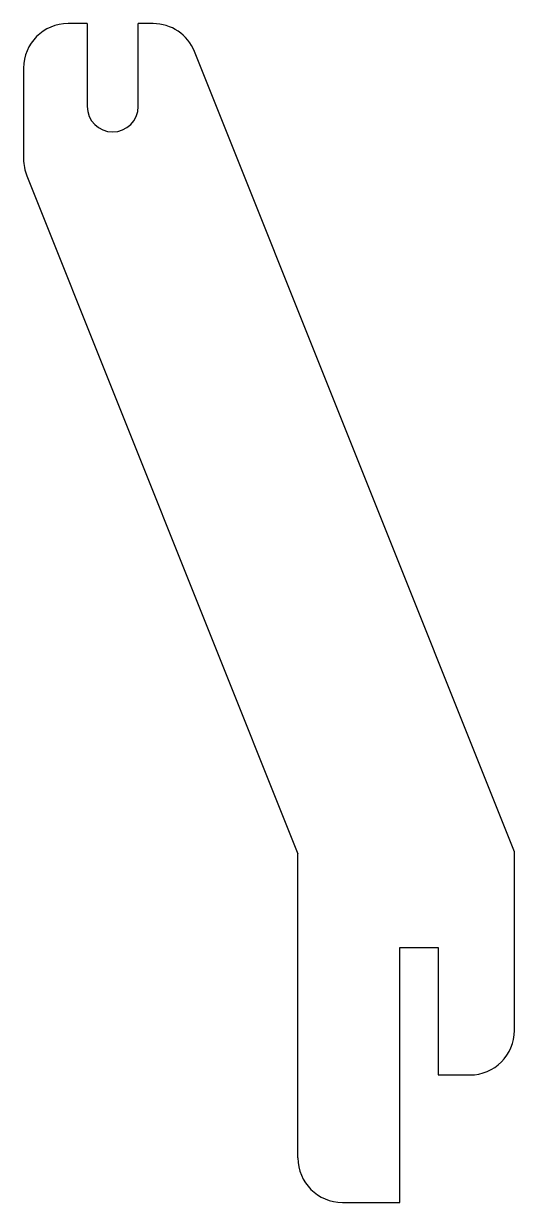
# Model space of a CAD drawing. Header units: inches. Extents: x 140 to 217, y 81 to 266.
import ezdxf

# ---------------------------------------------------------------- set-up
doc = ezdxf.new("R2010")
doc.units = ezdxf.units.IN
doc.header["$MEASUREMENT"] = 0

msp = doc.modelspace()

# ---------------------------------------------------------------- linework, layer by layer
for p, q in [((149.52, 266.09), (146.52, 266.09)), ((149.52, 266.09), (149.52, 253.09)), ((159.85, 266.09), (157.52, 266.09)), ((157.52, 253.09), (157.52, 266.09)), ((216.59, 136.09), (166.35, 261.69)), ((139.52, 259.09), (139.52, 244.81)), ((140.02, 242.21), (182.59, 135.79)), ((182.59, 88.09), (182.59, 135.79)), ((216.59, 108.09), (216.59, 136.09)), ((198.59, 81.09), (198.59, 121.09)), ((198.59, 121.09), (204.59, 121.09)), ((204.59, 121.09), (204.59, 101.09)), ((204.59, 101.09), (209.59, 101.09)), ((189.59, 81.09), (198.59, 81.09))]:
    msp.add_line(p, q)
for centre, radius, start, end in [((146.52, 259.09), 7, 90, 180), ((159.85, 259.09), 7, 21.8014, 90), ((153.52, 253.09), 4, 180, 0), ((146.52, 244.81), 7, 180, 201.8014), ((209.59, 108.09), 7, 270, 0), ((189.59, 88.09), 7, 180, 270)]:
    msp.add_arc(centre, radius, start, end)

doc.saveas('drawing.dxf')
